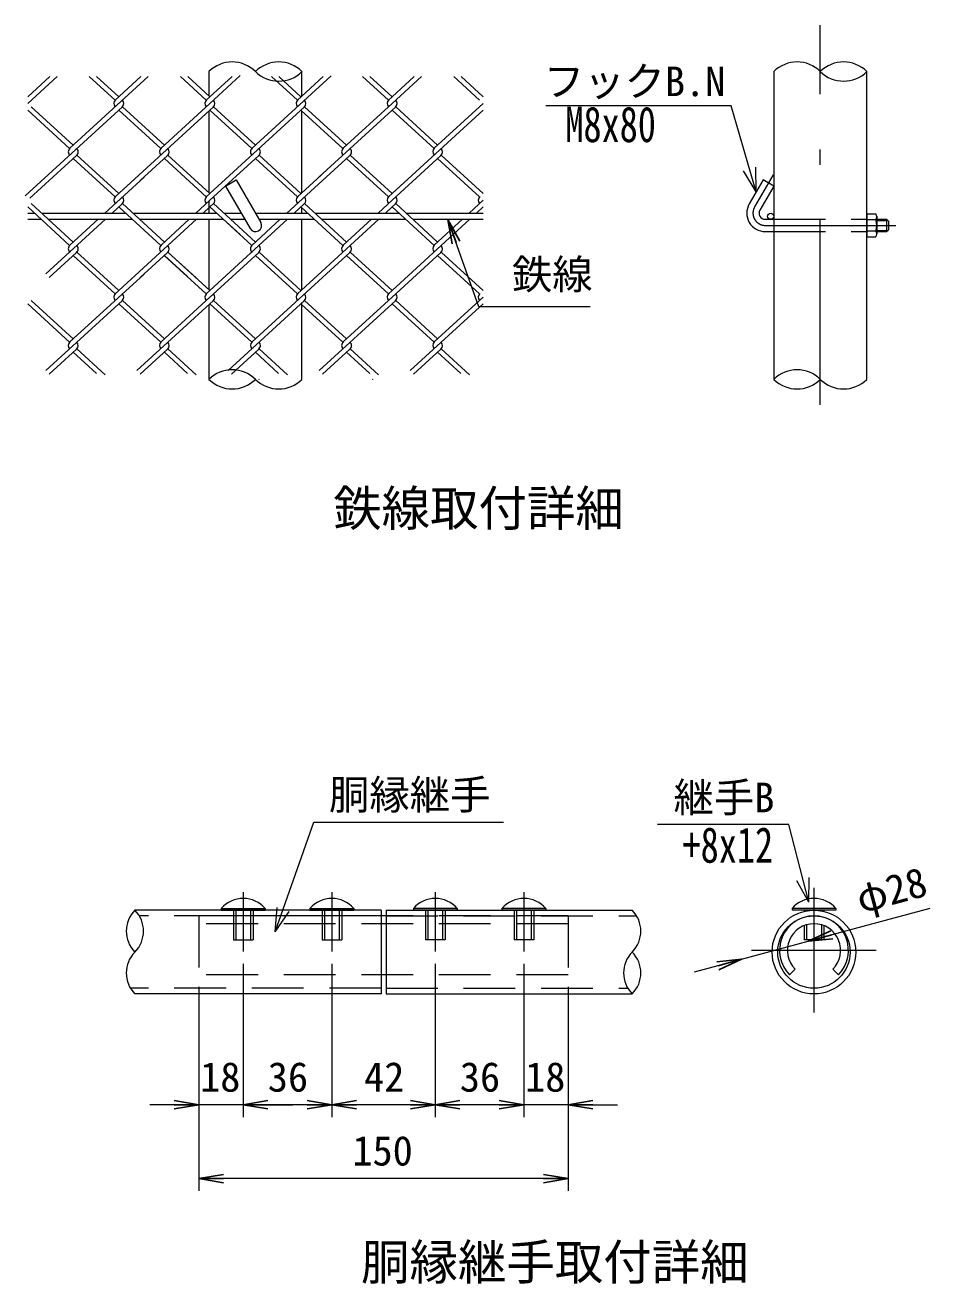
# Model space of a CAD drawing. Units: millimetres, scale not verified, with parts at other scales. Extents: x -4200 to 4200, y -2970 to 2970.
# Drawn here: x 1122 to 2592, y -1246 to 798 of the extents above; entities that cross this region are included whole.
import ezdxf
from ezdxf.enums import TextEntityAlignment as Align

# ---------------------------------------------------------------- set-up
doc = ezdxf.new("R2010")
doc.units = ezdxf.units.MM
doc.header["$LTSCALE"] = 10
doc.linetypes.add('USER2', pattern=[50.5, 30, -9, 2.5, -9])
doc.linetypes.add('USER3', pattern=[12.6, 8.4, -4.2])
for name, color, linetype, lineweight in [('0-4_D-STR-DIM', 7, 'Continuous', 13), ('0-A_D-STR-TXT', 7, 'Continuous', 13), ('0-D_3', 3, 'Continuous', 13), ('0-E_26', 2, 'USER2', 13), ('0-F_1', 1, 'Continuous', 9), ('1-0_27', 7, 'Continuous', 13), ('1-1_28', 7, 'Continuous', 13), ('1-3_11', 59, 'Continuous', 9), ('1-4_2', 7, 'Continuous', 13)]:
    doc.layers.add(name, color=color, linetype=linetype, lineweight=lineweight)
doc.layers.add('0-5_0', color=7, linetype='Continuous')
doc.layers.add('1-5_24', color=7, linetype='Continuous')
doc.styles.add('ＭＳ ゴシック', font='')
doc.styles.get('ＭＳ ゴシック').set_extended_font_data('MS Gothic')

# ---------------------------------------------------------------- blocks, each defined once
blk = doc.blocks.new('_Open')
at = {"layer": '0-5_0'}
blk.add_line((-10, 1.667), (0, 0), dxfattribs=at)
blk.add_lwpolyline([(-10, -1.667), (0, 0), (-10, 0)], dxfattribs=at)

msp = doc.modelspace()

# ---------------------------------------------------------------- linework, layer by layer
at = {"layer": '0-4_D-STR-DIM'}
for p, q in [((2591.88, -636.33), (2432.69, -679.34)), ((2285.96, -719), (2394.08, -689.78)), ((1476.35, -726.48), (1476.35, -975.19)), ((1476.35, -726.48), (1476.35, -975.19)), ((1620.35, -726.48), (1620.35, -975.19)), ((1620.35, -726.48), (1620.35, -975.19)), ((1788.35, -726.48), (1788.35, -975.19)), ((1788.35, -726.48), (1788.35, -975.19)), ((1932.35, -726.48), (1932.35, -975.19)), ((1932.35, -726.48), (1932.35, -975.19)), ((2247.34, -729.43), (2208.73, -739.87)), ((1404.35, -763.99), (1404.35, -975.19)), ((1404.35, -763.99), (1404.35, -1095.19)), ((2004.35, -763.99), (2004.35, -975.19)), ((2004.35, -763.99), (2004.35, -1095.19)), ((1364.35, -955.19), (1324.35, -955.19)), ((1476.35, -955.19), (1404.35, -955.19)), ((1516.35, -955.19), (1556.35, -955.19)), ((1580.35, -955.19), (1516.35, -955.19)), ((1748.35, -955.19), (1660.35, -955.19)), ((1892.35, -955.19), (1828.35, -955.19)), ((1892.35, -955.19), (1852.35, -955.19)), ((2004.35, -955.19), (1932.35, -955.19)), ((2044.35, -955.19), (2084.35, -955.19)), ((1964.35, -1075.19), (1444.35, -1075.19))]:
    msp.add_line(p, q, dxfattribs=at)
at = {"layer": '0-A_D-STR-TXT'}
msp.add_lwpolyline([(2040, 340.8), (1859.12, 340.8), (1809.47, 481.01)], dxfattribs=at)
at = {"layer": '0-D_3'}
for p, q in [((1447.71, 537.07), (1465.03, 547.07)), ((1447.71, 537.07), (1487.53, 468.1)), ((1465.03, 547.07), (1504.85, 478.1)), ((2321.01, 547.07), (2298.51, 508.1)), ((2338.33, 537.07), (2315.83, 498.1)), ((2338.33, 537.07), (2321.01, 547.07)), ((1126.14, 493.1), (1137.05, 493.1)), ((1148.89, 493.1), (1285.07, 493.1)), ((1296.91, 493.1), (1433.09, 493.1)), ((1444.93, 493.1), (1473.09, 493.1)), ((1496.19, 493.1), (1581.11, 493.1)), ((1592.95, 493.1), (1729.13, 493.1)), ((1740.97, 493.1), (1866.23, 493.1)), ((2489.58, 491.85), (2489.58, 454.35)), ((2489.58, 491.85), (2504.08, 491.85)), ((1126.62, 483.1), (1147.97, 483.1)), ((1159.81, 483.1), (1295.98, 483.1)), ((1307.83, 483.1), (1444, 483.1)), ((1455.84, 483.1), (1478.87, 483.1)), ((1501.96, 483.1), (1592.02, 483.1)), ((1603.86, 483.1), (1740.04, 483.1)), ((1751.88, 483.1), (1866.23, 483.1)), ((2324.49, 483.1), (2338.33, 483.1)), ((2504.08, 482.48), (2489.58, 482.48)), ((2505.83, 487.91), (2505.83, 458.99)), ((2505.83, 483.1), (2521.49, 483.1)), ((2505.83, 481.35), (2523.24, 481.35)), ((2521.49, 483.1), (2521.49, 463.1)), ((2524.49, 480.1), (2521.49, 483.1)), ((2524.49, 480.1), (2524.49, 466.1)), ((2524.49, 480.1), (2524.49, 466.1)), ((2324.49, 463.1), (2338.33, 463.1)), ((2504.08, 463.73), (2489.58, 463.73)), ((2489.58, 454.35), (2504.08, 454.35)), ((2505.83, 464.85), (2523.24, 464.85)), ((2505.83, 463.1), (2521.49, 463.1)), ((2521.49, 463.1), (2524.49, 466.1)), ((1440.75, -636.41), (1511.95, -636.41)), ((1440.75, -636.41), (1440.75, -639.19)), ((1440.75, -639.19), (1511.95, -639.19)), ((1511.95, -636.41), (1511.95, -639.19)), ((1584.75, -636.41), (1655.95, -636.41)), ((1584.75, -636.41), (1584.75, -639.19)), ((1584.75, -639.19), (1655.95, -639.19)), ((1655.95, -636.41), (1655.95, -639.19)), ((1823.95, -636.41), (1752.75, -636.41)), ((1752.75, -636.41), (1752.75, -639.19)), ((1823.95, -639.19), (1752.75, -639.19)), ((1823.95, -636.41), (1823.95, -639.19)), ((1967.95, -636.41), (1896.75, -636.41)), ((1896.75, -636.41), (1896.75, -639.19)), ((1967.95, -639.19), (1896.75, -639.19)), ((1967.95, -636.41), (1967.95, -639.19)), ((2439.26, -636.41), (2368.06, -636.41)), ((2368.06, -636.41), (2368.06, -639.19)), ((2439.26, -639.19), (2368.06, -639.19)), ((2387.66, -639.19), (2387.66, -641.1)), ((2391.66, -639.19), (2391.66, -640.26)), ((2415.66, -639.19), (2415.66, -640.26)), ((2419.66, -639.19), (2419.66, -641.1)), ((2439.26, -636.41), (2439.26, -639.19)), ((2387.66, -664.26), (2387.66, -687.19)), ((2391.66, -662.89), (2391.66, -687.19)), ((2415.66, -662.89), (2415.66, -687.19)), ((2419.66, -664.26), (2419.66, -687.19)), ((2419.66, -687.19), (2387.66, -687.19)), ((2373.11, -734.94), (2364.06, -743.99)), ((2434.21, -734.94), (2443.26, -743.99))]:
    msp.add_line(p, q, dxfattribs=at)
at = {"layer": '0-D_3', "linetype": 'USER3'}
for p, q in [((2338.33, 483.1), (2489.58, 483.1)), ((2338.33, 463.1), (2489.58, 463.1)), ((1404.35, -648.39), (1404.35, -743.99)), ((2004.35, -648.39), (1404.35, -648.39)), ((1460.35, -639.19), (1460.35, -687.19)), ((1464.35, -639.19), (1464.35, -687.19)), ((1488.35, -639.19), (1488.35, -687.19)), ((1492.35, -639.19), (1492.35, -687.19)), ((1604.35, -639.19), (1604.35, -687.19)), ((1608.35, -639.19), (1608.35, -687.19)), ((1632.35, -639.19), (1632.35, -687.19)), ((1636.35, -639.19), (1636.35, -687.19)), ((1772.35, -639.19), (1772.35, -687.19)), ((1776.35, -639.19), (1776.35, -687.19)), ((1800.35, -639.19), (1800.35, -687.19)), ((1804.35, -639.19), (1804.35, -687.19)), ((1916.35, -639.19), (1916.35, -687.19)), ((1920.35, -639.19), (1920.35, -687.19)), ((1944.35, -639.19), (1944.35, -687.19)), ((1948.35, -639.19), (1948.35, -687.19)), ((2004.35, -648.39), (2004.35, -743.99)), ((2004.35, -661.19), (1404.35, -661.19)), ((1460.35, -687.19), (1492.35, -687.19)), ((1604.35, -687.19), (1636.35, -687.19)), ((1804.35, -687.19), (1772.35, -687.19)), ((1948.35, -687.19), (1916.35, -687.19)), ((2004.35, -743.99), (1404.35, -743.99))]:
    msp.add_line(p, q, dxfattribs=at)
at = {"layer": '0-D_3'}
msp.add_circle((2333.33, 488.1), 5, dxfattribs=at)
for centre, radius, start, end in [((2324.49, 493.1), 30, 150, 270), ((2324.49, 493.1), 10, 150, 270), ((2498.84, 487.17), 7.04, 318.21899, 41.78101), ((1496.19, 473.1), 10, 210, 30), ((2479.85, 473.1), 25.99, 338.85295, 21.14705), ((2498.68, 459.04), 7.15, 319.0514, 40.9486), ((1476.35, -666.79), 46.8, 40.47549, 139.52451), ((1620.35, -666.79), 46.8, 40.47549, 139.52451), ((1788.35, -666.79), 46.8, 40.47549, 139.52451), ((1932.35, -666.79), 46.8, 40.47549, 139.52451), ((2403.66, -666.79), 46.8, 40.47549, 139.52451), ((2403.66, -704.39), 56, 315, 225), ((2403.66, -704.39), 43.2, 315, 225)]:
    msp.add_arc(centre, radius, start, end, dxfattribs=at)
at = {"layer": '0-E_26'}
for p, q in [((2413.96, 181.44), (2413.96, 798.42)), ((2337.43, 555.51), (2307.17, 503.1)), ((2324.49, 473.1), (2536.72, 473.1)), ((1476.35, -610.05), (1476.35, -706.48)), ((1620.35, -610.05), (1620.35, -706.48)), ((1788.35, -610.05), (1788.35, -706.48)), ((1932.35, -610.05), (1932.35, -706.48)), ((2403.66, -603.13), (2403.66, -805.65)), ((2302.4, -704.39), (2504.92, -704.39))]:
    msp.add_line(p, q, dxfattribs=at)
msp.add_arc((2324.49, 493.1), 20, 150, 270, dxfattribs=at)
at = {"layer": '0-F_1'}
for p, q in [((1420.56, 723.1), (1420.56, 683.62)), ((1571.81, 683.62), (1571.81, 723.1)), ((2338.33, 723.1), (2338.33, 223.1)), ((2489.58, 223.1), (2489.58, 723.1)), ((1420.56, 658.96), (1420.56, 526.29)), ((1571.81, 526.29), (1571.81, 658.96)), ((1420.56, 512.47), (1420.56, 493.1)), ((1571.81, 493.1), (1571.81, 501.62)), ((1420.56, 483.1), (1420.56, 368.95)), ((1571.81, 368.95), (1571.81, 483.1)), ((1420.56, 344.29), (1420.56, 223.1)), ((1571.81, 223.1), (1571.81, 347.25)), ((1700.35, -639.19), (1300.35, -639.19)), ((1700.35, -639.19), (1700.35, -775.19)), ((1708.35, -639.19), (1708.35, -775.19)), ((1708.35, -639.19), (2108.35, -639.19)), ((1700.35, -775.19), (1300.35, -775.19)), ((1708.35, -775.19), (2108.35, -775.19))]:
    msp.add_line(p, q, dxfattribs=at)
at = {"layer": '0-F_1', "linetype": 'USER3'}
for p, q in [((1700.35, -648.39), (1307.51, -648.39)), ((1708.35, -648.39), (2115.51, -648.39)), ((1700.35, -765.99), (1293.19, -765.99)), ((1708.35, -765.99), (2101.19, -765.99))]:
    msp.add_line(p, q, dxfattribs=at)
at = {"layer": '0-F_1'}
for radius in [68, 58.8]:
    msp.add_circle((2403.66, -707.19), radius, dxfattribs=at)
at = {"layer": '1-0_27'}
for centre, radius, start, end in [((1458.37, 685.05), 53.65, 45.18146, 134.81854), ((1534, 685.05), 53.65, 45.18146, 134.81854), ((2376.15, 685.05), 53.65, 45.18146, 134.81854), ((2451.77, 685.05), 53.65, 45.18146, 134.81854), ((1534, 761.16), 53.65, 225.18146, 314.81854), ((2451.77, 761.16), 53.65, 225.18146, 314.81854), ((1458.37, 185.05), 53.65, 45.18146, 134.81854), ((2376.15, 185.05), 53.65, 45.18146, 134.81854), ((1458.37, 261.16), 53.65, 225.18146, 314.81854), ((1534, 261.16), 53.65, 225.18146, 314.81854), ((2376.15, 261.16), 53.65, 225.18146, 314.81854), ((2451.77, 261.16), 53.65, 225.18146, 314.81854), ((1334.57, -673.19), 48.24, 135.18146, 224.81854), ((1266.13, -673.19), 48.24, 315.18146, 44.81854), ((2074.13, -673.19), 48.24, 315.18146, 44.81854), ((1334.57, -741.19), 48.24, 135.18146, 224.81854), ((2142.57, -741.19), 48.24, 135.18146, 224.81854), ((2074.13, -741.19), 48.24, 315.18146, 44.81854)]:
    msp.add_arc(centre, radius, start, end, dxfattribs=at)
at = {"layer": '1-1_28'}
for p, q in [((2269.19, 667.15), (1968.17, 667.15)), ((2309.76, 527.59), (2269.19, 667.15)), ((2309.76, 527.59), (2289.04, 561.8)), ((2309.76, 527.59), (2308.92, 567.58)), ((2395.31, -626.21), (2375.57, -591.42)), ((2395.31, -626.21), (2395.61, -586.21)), ((1528.29, -674.55), (1531.39, -634.67)), ((1528.29, -674.55), (1550.91, -641.57))]:
    msp.add_line(p, q, dxfattribs=at)
for points in [[(1528.29, -674.55), (1591.22, -496.27), (1899.25, -496.27)], [(2395.31, -626.21), (2362.53, -500.15), (2149.17, -500.15)]]:
    msp.add_lwpolyline(points, dxfattribs=at)
at = {"layer": '1-3_11'}
for p, q in [((1422.18, 671.29), (1471.6, 716.58)), ((1490.78, 598.52), (1619.27, 716.26)), ((1126.14, 682.14), (1162.19, 715.17)), ((1126.14, 671.29), (1174.03, 715.17)), ((1194.74, 598.52), (1322.05, 715.17)), ((1226.27, 715.17), (1268.28, 676.67)), ((1238.11, 715.17), (1274.16, 682.14)), ((1268.24, 676.72), (1310.2, 715.17)), ((1374.29, 715.17), (1416.3, 676.67)), ((1522.31, 715.17), (1564.32, 676.67)), ((1534.15, 715.17), (1570.2, 682.14)), ((1564.28, 676.72), (1606.24, 715.17)), ((1670.33, 715.17), (1712.34, 676.67)), ((1718.21, 671.29), (1766.1, 715.17)), ((1818.35, 715.17), (1860.36, 676.67)), ((1830.19, 715.17), (1866.23, 682.14)), ((1416.26, 676.72), (1422.18, 682.14)), ((1712.29, 676.72), (1718.21, 682.14)), ((1122.05, 521.05), (1280.08, 665.86)), ((1126.14, 660.44), (1194.23, 598.05)), ((1132.04, 665.89), (1200.15, 603.47)), ((1268.24, 519.38), (1422.18, 660.44)), ((1274.16, 660.44), (1342.25, 598.05)), ((1280.03, 665.91), (1348.17, 603.47)), ((1342.76, 598.52), (1422.18, 671.29)), ((1422.18, 660.44), (1428.1, 665.86)), ((1422.18, 524.8), (1576.12, 665.86)), ((1422.18, 660.44), (1490.27, 598.05)), ((1428.08, 665.89), (1496.19, 603.47)), ((1570.67, 660.01), (1638.31, 598.03)), ((1576.07, 665.91), (1644.21, 603.47)), ((1599.78, 551.91), (1718.21, 660.44)), ((1638.8, 598.52), (1718.21, 671.29)), ((1718.21, 660.44), (1724.14, 665.86)), ((1718.21, 660.44), (1786.3, 598.05)), ((1718.21, 524.8), (1866.23, 660.44)), ((1724.11, 665.89), (1792.22, 603.47)), ((1786.82, 598.52), (1866.23, 671.29)), ((1206.07, 598.05), (1205.55, 598.52)), ((1502.11, 598.05), (1501.59, 598.52)), ((1650.13, 598.05), (1649.61, 598.52)), ((1129.66, 517.18), (1205.55, 586.72)), ((1194.74, 586.72), (1194.23, 587.2)), ((1200.15, 581.77), (1268.28, 519.34)), ((1206.07, 587.2), (1274.16, 524.8)), ((1309.14, 546.01), (1353.57, 586.72)), ((1348.17, 581.77), (1416.26, 519.38)), ((1354.09, 587.2), (1422.18, 524.8)), ((1422.18, 513.95), (1501.59, 586.72)), ((1490.78, 586.72), (1490.27, 587.2)), ((1496.19, 581.77), (1564.3, 519.36)), ((1502.11, 587.2), (1570.2, 524.8)), ((1547.44, 493.1), (1649.61, 586.72)), ((1638.8, 586.72), (1638.28, 587.2)), ((1644.21, 581.77), (1712.29, 519.38)), ((1650.13, 587.2), (1718.21, 524.8)), ((1718.21, 513.95), (1797.63, 586.72)), ((1792.22, 581.77), (1860.34, 519.36)), ((1798.14, 587.2), (1866.23, 524.8)), ((1564.28, 519.38), (1603.17, 555.02)), ((1251.4, 493.1), (1315.2, 551.56)), ((1399.42, 493.1), (1422.18, 513.95)), ((1416.26, 519.38), (1422.18, 524.8)), ((1695.46, 493.1), (1718.21, 513.95)), ((1712.29, 519.38), (1718.21, 524.8)), ((1843.48, 493.1), (1866.23, 513.95)), ((1126.14, 503.1), (1194.23, 440.71)), ((1132.04, 508.55), (1200.15, 446.14)), ((1263.25, 493.1), (1280.08, 508.53)), ((1274.63, 502.67), (1342.27, 440.69)), ((1280.03, 508.57), (1348.17, 446.14)), ((1411.26, 493.1), (1422.18, 503.1)), ((1422.18, 503.1), (1428.1, 508.53)), ((1422.18, 503.1), (1490.27, 440.71)), ((1428.08, 508.55), (1496.19, 446.14)), ((1559.28, 493.1), (1576.12, 508.53)), ((1570.67, 502.67), (1638.31, 440.69)), ((1576.07, 508.57), (1644.21, 446.14)), ((1707.3, 493.1), (1718.21, 503.1)), ((1718.21, 503.1), (1724.14, 508.53)), ((1718.21, 503.1), (1786.3, 440.71)), ((1724.11, 508.55), (1792.22, 446.14)), ((1855.32, 493.1), (1866.23, 503.1)), ((1155.72, 394.58), (1252.33, 483.1)), ((1194.74, 441.18), (1240.49, 483.1)), ((1267.77, 361.61), (1400.35, 483.1)), ((1342.76, 441.18), (1388.51, 483.1)), ((1422.18, 367.47), (1548.37, 483.1)), ((1436.94, 489.58), (1471.19, 458.19)), ((1490.27, 440.71), (1536.53, 483.1)), ((1564.25, 362.02), (1696.39, 483.1)), ((1638.8, 441.18), (1684.55, 483.1)), ((1718.21, 367.47), (1844.41, 483.1)), ((1786.82, 441.18), (1832.57, 483.1)), ((1161.13, 388.68), (1205.55, 429.39)), ((1194.74, 429.39), (1194.23, 429.86)), ((1206.07, 440.71), (1205.55, 441.18)), ((1206.07, 429.86), (1274.16, 367.47)), ((1309.14, 388.68), (1353.57, 429.39)), ((1354.07, 429.88), (1422.18, 367.47)), ((1354.09, 429.86), (1400, 387.79)), ((1420.93, 355.48), (1501.59, 429.39)), ((1490.78, 429.39), (1490.27, 429.86)), ((1490.78, 283.85), (1649.61, 429.39)), ((1502.11, 440.71), (1501.59, 441.18)), ((1502.11, 429.86), (1570.2, 367.47)), ((1650.13, 429.86), (1718.21, 367.47)), ((1718.21, 356.62), (1797.63, 429.39)), ((1798.14, 429.86), (1866.23, 367.47)), ((1200.15, 424.44), (1268.24, 362.04)), ((1348.15, 424.46), (1416.3, 362)), ((1348.17, 424.44), (1385.81, 389.94)), ((1496.19, 424.44), (1564.32, 362)), ((1644.21, 424.44), (1712.32, 362.02)), ((1792.22, 424.44), (1860.34, 362.02)), ((1194.74, 283.85), (1315.2, 394.22)), ((1132.04, 351.21), (1200.15, 288.8)), ((1155.72, 237.24), (1280.08, 351.19)), ((1280.03, 351.23), (1348.17, 288.8)), ((1342.76, 283.85), (1422.18, 356.62)), ((1416.26, 362.04), (1422.18, 367.47)), ((1422.18, 345.77), (1428.1, 351.19)), ((1428.08, 351.21), (1496.19, 288.8)), ((1451.76, 237.24), (1576.12, 351.19)), ((1576.07, 351.23), (1644.21, 288.8)), ((1638.8, 283.85), (1718.21, 356.62)), ((1712.29, 362.04), (1718.21, 367.47)), ((1718.21, 345.77), (1724.14, 351.19)), ((1724.11, 351.21), (1792.22, 288.8)), ((1786.82, 283.85), (1866.23, 356.62)), ((1126.14, 345.77), (1194.23, 283.38)), ((1274.63, 345.34), (1342.29, 283.33)), ((1303.74, 237.24), (1422.18, 345.77)), ((1422.18, 345.77), (1490.27, 283.38)), ((1570.67, 345.34), (1638.33, 283.33)), ((1599.78, 237.24), (1718.21, 345.77)), ((1718.21, 345.77), (1786.3, 283.38)), ((1747.8, 237.24), (1866.23, 345.77)), ((1161.13, 231.34), (1205.55, 272.05)), ((1200.15, 267.1), (1237.79, 232.61)), ((1206.07, 272.53), (1251.98, 230.46)), ((1309.14, 231.34), (1353.57, 272.05)), ((1348.17, 267.1), (1385.81, 232.61)), ((1354.09, 272.53), (1400, 230.46)), ((1457.16, 231.34), (1501.59, 272.05)), ((1496.19, 267.1), (1533.83, 232.61)), ((1502.11, 272.53), (1548.02, 230.46)), ((1605.18, 231.34), (1649.61, 272.05)), ((1638.8, 272.05), (1638.28, 272.53)), ((1644.21, 267.1), (1681.85, 232.61)), ((1650.13, 283.38), (1649.61, 283.85)), ((1650.13, 272.53), (1696.03, 230.46)), ((1753.2, 231.34), (1797.63, 272.05)), ((1792.22, 267.1), (1829.87, 232.61)), ((1798.14, 272.53), (1844.05, 230.46))]:
    msp.add_line(p, q, dxfattribs=at)
for points in [[(1386.13, 715.17), (1422.18, 682.14), (1458.22, 715.17)], [(1682.17, 715.17), (1718.21, 682.14), (1754.26, 715.17)]]:
    msp.add_lwpolyline(points, dxfattribs=at)
for centre, start, end in [((1274.16, 671.29), 132.5, 222.5), ((1274.16, 671.29), 132.5, 222.5), ((1274.16, 671.29), 312.5, 42.5), ((1274.16, 671.29), 312.5, 42.5), ((1422.18, 671.29), 132.5, 222.5), ((1422.18, 671.29), 312.5, 42.5), ((1570.2, 671.29), 132.5, 222.5), ((1570.2, 671.29), 132.5, 222.5), ((1570.2, 671.29), 312.5, 42.5), ((1570.2, 671.29), 312.5, 42.5), ((1718.21, 671.29), 132.5, 222.5), ((1718.21, 671.29), 312.5, 42.5), ((1200.15, 592.62), 132.5, 227.5), ((1200.15, 592.62), 312.5, 47.5), ((1348.17, 592.62), 132.5, 222.5), ((1348.17, 592.62), 312.5, 42.5), ((1496.19, 592.62), 132.5, 227.5), ((1496.19, 592.62), 312.5, 47.5), ((1644.21, 592.62), 132.5, 227.5), ((1644.21, 592.62), 312.5, 47.5), ((1792.22, 592.62), 132.5, 222.5), ((1792.22, 592.62), 312.5, 42.5), ((1274.16, 513.95), 132.5, 222.5), ((1274.16, 513.95), 132.5, 222.5), ((1274.16, 513.95), 312.5, 42.5), ((1274.16, 513.95), 312.5, 42.5), ((1422.18, 513.95), 132.5, 222.5), ((1422.18, 513.95), 312.5, 42.5), ((1570.2, 513.95), 132.5, 222.5), ((1570.2, 513.95), 132.5, 222.5), ((1570.2, 513.95), 312.5, 42.5), ((1570.2, 513.95), 312.5, 42.5), ((1718.21, 513.95), 132.5, 222.5), ((1718.21, 513.95), 312.5, 42.5), ((1866.23, 513.95), 132.5, 222.5), ((1866.23, 513.95), 132.5, 222.5), ((1200.15, 435.29), 132.5, 227.5), ((1200.15, 435.29), 312.5, 47.5), ((1348.17, 435.29), 132.5, 222.5), ((1348.17, 435.29), 312.5, 42.5), ((1496.19, 435.29), 132.5, 227.5), ((1496.19, 435.29), 312.5, 47.5), ((1644.21, 435.29), 132.5, 222.5), ((1644.21, 435.29), 312.5, 42.5), ((1792.22, 435.29), 132.5, 222.5), ((1792.22, 435.29), 312.5, 42.5), ((1274.16, 356.62), 132.5, 222.5), ((1274.16, 356.62), 312.5, 42.5), ((1422.18, 356.62), 132.5, 222.5), ((1422.18, 356.62), 312.5, 42.5), ((1570.2, 356.62), 132.5, 222.5), ((1570.2, 356.62), 132.5, 222.5), ((1570.2, 356.62), 312.5, 42.5), ((1570.2, 356.62), 312.5, 42.5), ((1718.21, 356.62), 132.5, 222.5), ((1718.21, 356.62), 312.5, 42.5), ((1866.23, 356.62), 132.5, 222.5), ((1866.23, 356.62), 132.5, 222.5), ((1200.15, 277.95), 132.5, 222.5), ((1200.15, 277.95), 312.5, 42.5), ((1348.17, 277.95), 132.5, 222.5), ((1348.17, 277.95), 312.5, 42.5), ((1496.19, 277.95), 132.5, 222.5), ((1496.19, 277.95), 312.5, 42.5), ((1644.21, 277.95), 132.5, 227.5), ((1644.21, 277.95), 312.5, 47.5), ((1792.22, 277.95), 132.5, 222.5), ((1792.22, 277.95), 312.5, 42.5)]:
    msp.add_arc(centre, 8, start, end, dxfattribs=at)
at = {"layer": '1-4_2'}
for p, q in [((1686.43, 223.37), (1686.13, 223.1)), ((1686.72, 223.1), (1686.43, 223.37))]:
    msp.add_line(p, q, dxfattribs=at)
msp.add_lwpolyline([(1502.4, 223.1), (1501.96, 223.51), (1501.52, 223.1)], dxfattribs=at)

# ---------------------------------------------------------------- block references
at = {"layer": '0-4_D-STR-DIM', "xscale": 4, "yscale": 4}
for p, rotation in [((2394.08, -689.78), 195.12217), ((2285.96, -719), 15.12217), ((1476.35, -955.19), 180), ((1476.35, -955.19), 180), ((1620.35, -955.19), 180), ((1788.35, -955.19), 180), ((2004.35, -955.19), 180), ((1404.35, -1075.19), 180)]:
    msp.add_blockref('_Open', p, dxfattribs=dict(at, rotation=rotation))
for p in [(1404.35, -955.19), (1620.35, -955.19), (1788.35, -955.19), (1932.35, -955.19), (1932.35, -955.19), (2004.35, -1075.19)]:
    msp.add_blockref('_Open', p, dxfattribs=at)
at = {"layer": '0-A_D-STR-TXT', "xscale": 4, "yscale": 4, "rotation": 109.50173}
msp.add_blockref('_Open', (1808.8, 482.9), dxfattribs=at)

# ---------------------------------------------------------------- texts
at = {"layer": '0-4_D-STR-DIM', "style": 'ＭＳ ゴシック'}
msp.add_text('φ28', height=48.09, rotation=15.122, dxfattribs=at).set_placement((2483.76, -658.55), align=Align.BOTTOM_LEFT)
for s, p in [('18', (1406.33, -948.44)), ('36', (1516.25, -948.44)), ('42', (1672.63, -948.44)), ('36', (1828.25, -948.44)), ('18', (1934.33, -948.44)), ('150', (1653.7, -1068.44))]:
    msp.add_text(s, height=48.09, dxfattribs=at).set_placement(p, align=Align.BOTTOM_LEFT)
at = {"layer": '0-A_D-STR-TXT', "style": 'ＭＳ ゴシック'}
for s, p in [('フックB.N', (1964.72, 668.69)), ('鉄線', (1912.84, 355.16)), ('胴縁継手', (1615.69, -490.05)), ('継手B', (2175.48, -494.57))]:
    msp.add_text(s, height=48.09, dxfattribs=at).set_placement(p, align=Align.BOTTOM_LEFT)
at = {"layer": '1-1_28', "style": 'ＭＳ ゴシック', "width": 0.75}
for s, p in [('M8x80', (1999.68, 591.19)), ('+8x12', (2190.07, -579.37))]:
    msp.add_text(s, height=57.7, dxfattribs=at).set_placement(p, align=Align.BOTTOM_LEFT)
at = {"layer": '1-5_24', "style": 'ＭＳ ゴシック'}
for s, p in [('鉄線取付詳細', (1622.5, -32.49)), ('胴縁継手取付詳細', (1667.77, -1257.02))]:
    msp.add_text(s, height=57.7, dxfattribs=at).set_placement(p, align=Align.BOTTOM_LEFT)

doc.saveas('drawing.dxf')
